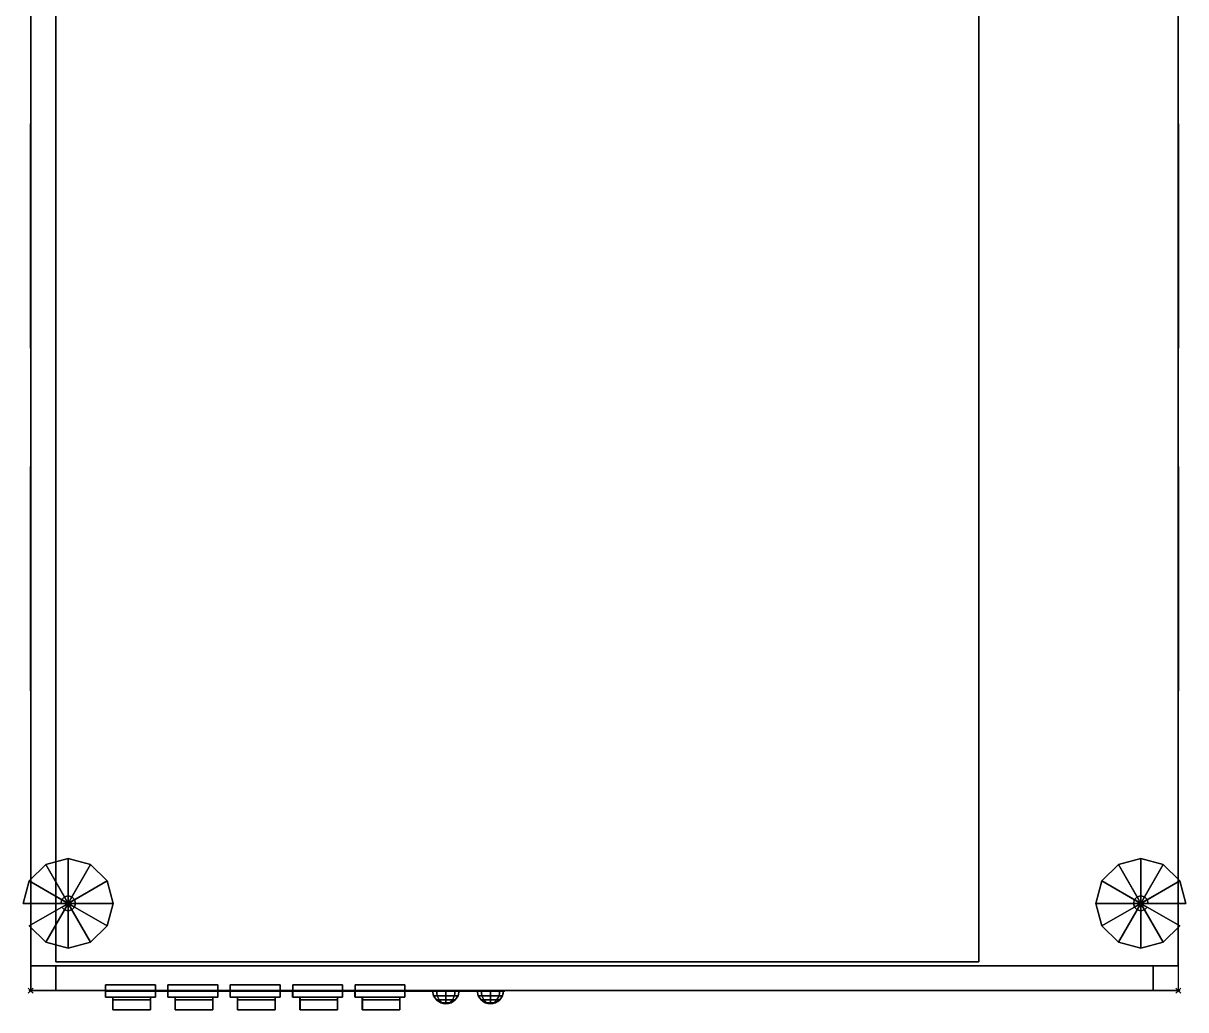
# Model space of a CAD drawing. Extents: x -9 to 501, y -818 to 1.
# Drawn here: x -3 to 463, y -817.7 to -422 of the extents above; entities that cross this region are included whole.
import ezdxf

# ---------------------------------------------------------------- set-up
doc = ezdxf.new("R2010")
doc.units = 0
doc.header["$PDMODE"] = 35
for name, color, linetype in [('PQ_200_2D', 1, 'Continuous'), ('PQ_200_3D', 1, 'Continuous'), ('PQ_204_2D', 7, 'Continuous'), ('PQ_204_3D', 7, 'Continuous'), ('PQ_GREEN_3D', 3, 'Continuous'), ('PQ_INS_3D', 3, 'Continuous'), ('PQ_WHITE_3D', 7, 'Continuous')]:
    doc.layers.add(name, color=color, linetype=linetype)

msp = doc.modelspace()

# ---------------------------------------------------------------- linework, layer by layer
at = {"layer": 'PQ_200_2D'}
for points in [[(0, -130), (460, -130), (460, -810), (0, -810)], [(30, -810), (50, -810), (50, -812.68), (30, -812.68)], [(54.94, -810), (74.94, -810), (74.94, -812.68), (54.94, -812.68)], [(79.94, -810), (99.94, -810), (99.94, -812.68), (79.94, -812.68)], [(104.94, -810), (124.94, -810), (124.94, -812.68), (104.94, -812.68)], [(129.94, -810), (149.94, -810), (149.94, -812.68), (129.94, -812.68)], [(32.95, -812.68), (47.95, -812.68), (47.95, -817.68), (32.95, -817.68)], [(57.89, -812.68), (72.89, -812.68), (72.89, -817.68), (57.89, -817.68)], [(82.89, -812.68), (97.89, -812.68), (97.89, -817.68), (82.89, -817.68)], [(107.89, -812.68), (122.89, -812.68), (122.89, -817.68), (107.89, -817.68)], [(132.89, -812.68), (147.89, -812.68), (147.89, -817.68), (132.89, -817.68)]]:
    msp.add_lwpolyline(points, close=True, dxfattribs=at)
for centre in [(166.42, -810), (184.25, -810)]:
    msp.add_arc(centre, 5.31, 180, 0, dxfattribs=at)
at = {"layer": 'PQ_200_3D'}
for points, invisible_edges in [([(0, -810, 785), (0, -130, 785), (0, -130, 1170), (0, -810, 1170)], 1), ([(460, -810, 785), (460, -130, 785), (460, -130, 1170), (460, -810, 1170)], 1), ([(0, -140, 770), (0, -140, 785), (0, -800, 785), (0, -800, 770)], 2), ([(460, -140, 770), (460, -140, 785), (460, -800, 785), (460, -800, 770)], 2)]:
    msp.add_3dface(points, dxfattribs=dict(at, invisible_edges=invisible_edges))
for points in [[(0, -130, 1170), (460, -130, 1170), (460, -810, 1170), (0, -810, 1170)], [(0, -140, 20), (0, -800, 20), (0, -800, 770), (0, -140, 770)], [(0, -140, 20), (460, -140, 20), (460, -800, 20), (0, -800, 20)], [(460, -140, 20), (460, -800, 20), (460, -800, 770), (460, -140, 770)], [(460, -800, 785), (460, -810, 785), (0, -810, 785), (0, -800, 785)], [(0, -800, 20), (460, -800, 20), (460, -800, 785), (0, -800, 785)], [(0, -810, 1170), (380, -810, 1170), (380, -810, 785), (0, -810, 785)], [(380, -810, 1170), (460, -810, 1170), (460, -810, 785), (380, -810, 785)]]:
    msp.add_3dface(points, dxfattribs=at)
at = {"layer": 'PQ_204_2D'}
msp.add_lwpolyline([(380, -141.5), (10, -141.5), (10, -798.5), (380, -798.5)], close=True, dxfattribs=at)
at = {"layer": 'PQ_204_3D', "extrusion": (-1, 0, 0)}
for p, q in [((-0.1, -462.3, 737.44), (-0.1, -552.3, 737.44)), ((-0.1, -462.3, 727.44), (-0.1, -552.3, 727.44)), ((-0.1, -462.3, 717.44), (-0.1, -552.3, 717.44)), ((-0.1, -462.3, 707.44), (-0.1, -552.3, 707.44)), ((-0.1, -462.3, 697.44), (-0.1, -552.3, 697.44)), ((-0.1, -462.3, 687.44), (-0.1, -552.3, 687.44)), ((-0.1, -462.3, 677.44), (-0.1, -552.3, 677.44)), ((-0.1, -462.3, 667.44), (-0.1, -552.3, 667.44)), ((-0.1, -462.3, 657.44), (-0.1, -552.3, 657.44)), ((-0.1, -462.3, 647.44), (-0.1, -552.3, 647.44)), ((-0.1, -462.3, 637.44), (-0.1, -552.3, 637.44)), ((-0.1, -462.3, 627.44), (-0.1, -552.3, 627.44)), ((-0.1, -462.3, 617.44), (-0.1, -552.3, 617.44)), ((-0.1, -462.3, 607.44), (-0.1, -552.3, 607.44)), ((-0.1, -462.3, 597.44), (-0.1, -552.3, 597.44)), ((-0.1, -462.3, 587.44), (-0.1, -552.3, 587.44)), ((-0.1, -462.3, 577.44), (-0.1, -552.3, 577.44)), ((-0.1, -462.3, 567.44), (-0.1, -552.3, 567.44)), ((-0.1, -462.3, 557.44), (-0.1, -552.3, 557.44)), ((460.1, -462.3, 737.44), (460.1, -552.3, 737.44)), ((460.1, -462.3, 727.44), (460.1, -552.3, 727.44)), ((460.1, -462.3, 717.44), (460.1, -552.3, 717.44)), ((460.1, -462.3, 707.44), (460.1, -552.3, 707.44)), ((460.1, -462.3, 697.44), (460.1, -552.3, 697.44)), ((460.1, -462.3, 687.44), (460.1, -552.3, 687.44)), ((460.1, -462.3, 677.44), (460.1, -552.3, 677.44)), ((460.1, -462.3, 667.44), (460.1, -552.3, 667.44)), ((460.1, -462.3, 657.44), (460.1, -552.3, 657.44)), ((460.1, -462.3, 647.44), (460.1, -552.3, 647.44)), ((460.1, -462.3, 637.44), (460.1, -552.3, 637.44)), ((460.1, -462.3, 627.44), (460.1, -552.3, 627.44)), ((460.1, -462.3, 617.44), (460.1, -552.3, 617.44)), ((460.1, -462.3, 607.44), (460.1, -552.3, 607.44)), ((460.1, -462.3, 597.44), (460.1, -552.3, 597.44)), ((460.1, -462.3, 587.44), (460.1, -552.3, 587.44)), ((460.1, -462.3, 577.44), (460.1, -552.3, 577.44)), ((460.1, -462.3, 567.44), (460.1, -552.3, 567.44)), ((460.1, -462.3, 557.44), (460.1, -552.3, 557.44)), ((-0.1, -599.75, 737.44), (-0.1, -689.75, 737.44)), ((-0.1, -599.75, 727.44), (-0.1, -689.75, 727.44)), ((-0.1, -599.75, 717.44), (-0.1, -689.75, 717.44)), ((-0.1, -599.75, 707.44), (-0.1, -689.75, 707.44)), ((-0.1, -599.75, 697.44), (-0.1, -689.75, 697.44)), ((-0.1, -599.75, 687.44), (-0.1, -689.75, 687.44)), ((-0.1, -599.75, 677.44), (-0.1, -689.75, 677.44)), ((-0.1, -599.75, 667.44), (-0.1, -689.75, 667.44)), ((-0.1, -599.75, 657.44), (-0.1, -689.75, 657.44)), ((-0.1, -599.75, 647.44), (-0.1, -689.75, 647.44)), ((-0.1, -599.75, 637.44), (-0.1, -689.75, 637.44)), ((-0.1, -599.75, 627.44), (-0.1, -689.75, 627.44)), ((-0.1, -599.75, 617.44), (-0.1, -689.75, 617.44)), ((-0.1, -599.75, 607.44), (-0.1, -689.75, 607.44)), ((-0.1, -599.75, 597.44), (-0.1, -689.75, 597.44)), ((-0.1, -599.75, 587.44), (-0.1, -689.75, 587.44)), ((-0.1, -599.75, 577.44), (-0.1, -689.75, 577.44)), ((-0.1, -599.75, 567.44), (-0.1, -689.75, 567.44)), ((-0.1, -599.75, 557.44), (-0.1, -689.75, 557.44)), ((460.1, -599.75, 737.44), (460.1, -689.75, 737.44)), ((460.1, -599.75, 727.44), (460.1, -689.75, 727.44)), ((460.1, -599.75, 717.44), (460.1, -689.75, 717.44)), ((460.1, -599.75, 707.44), (460.1, -689.75, 707.44)), ((460.1, -599.75, 697.44), (460.1, -689.75, 697.44)), ((460.1, -599.75, 687.44), (460.1, -689.75, 687.44)), ((460.1, -599.75, 677.44), (460.1, -689.75, 677.44)), ((460.1, -599.75, 667.44), (460.1, -689.75, 667.44)), ((460.1, -599.75, 657.44), (460.1, -689.75, 657.44)), ((460.1, -599.75, 647.44), (460.1, -689.75, 647.44)), ((460.1, -599.75, 637.44), (460.1, -689.75, 637.44)), ((460.1, -599.75, 627.44), (460.1, -689.75, 627.44)), ((460.1, -599.75, 617.44), (460.1, -689.75, 617.44)), ((460.1, -599.75, 607.44), (460.1, -689.75, 607.44)), ((460.1, -599.75, 597.44), (460.1, -689.75, 597.44)), ((460.1, -599.75, 587.44), (460.1, -689.75, 587.44)), ((460.1, -599.75, 577.44), (460.1, -689.75, 577.44)), ((460.1, -599.75, 567.44), (460.1, -689.75, 567.44)), ((460.1, -599.75, 557.44), (460.1, -689.75, 557.44))]:
    msp.add_line(p, q, dxfattribs=at)
for points, elevation in [([(462.3, 747.44), (552.3, 747.44), (552.3, 547.44), (462.3, 547.44)], 0.1), ([(462.3, 747.44), (552.3, 747.44), (552.3, 547.44), (462.3, 547.44)], -460.1), ([(599.75, 747.44), (689.75, 747.44), (689.75, 547.44), (599.75, 547.44)], 0.1), ([(599.75, 747.44), (689.75, 747.44), (689.75, 547.44), (599.75, 547.44)], -460.1)]:
    msp.add_lwpolyline(points, close=True, dxfattribs=dict(at, elevation=elevation))
at = {"layer": 'PQ_INS_3D'}
for p in [(0, -810), (460, -810)]:
    msp.add_point(p, dxfattribs=at)
at = {"layer": 'PQ_WHITE_3D'}
msp.add_3dface([(30, -810.2, 705), (190, -810.2, 705), (190, -810.2, 675), (30, -810.2, 675)], dxfattribs=at)

# ---------------------------------------------------------------- meshes
at = {"layer": 'PQ_200_3D'}
mesh = msp.add_polyface(dxfattribs=at)
corners = [(10, -798.5, 1170), (380, -798.5, 1170), (380, -141.5, 1170), (10, -141.5, 1170), (10, -798.5, 1180), (380, -798.5, 1180), (380, -141.5, 1180), (10, -141.5, 1180)]
mesh.append_faces([[corners[k] for k in face] for face in [(0, 3, 2, 1), (4, 5, 6, 7), (0, 1, 5, 4), (3, 7, 6, 2), (0, 4, 7, 3), (1, 2, 6, 5)]])
mesh = msp.add_polyface(dxfattribs=at)
corners = [(10, -810, 30), (450, -810, 30), (450, -800, 30), (10, -800, 30), (10, -810, 760), (450, -810, 760), (450, -800, 760), (10, -800, 760)]
mesh.append_faces([[corners[k] for k in face] for face in [(0, 3, 2, 1), (4, 5, 6, 7), (0, 1, 5, 4), (3, 7, 6, 2), (0, 4, 7, 3), (1, 2, 6, 5)]])
at = {"layer": 'PQ_204_3D'}
mesh = msp.add_polymesh((12, 6), dxfattribs=dict(at, m_close=True))
for k, corner in enumerate([(15, -775, 20), (12, -775, 20), (12, -775, 12), (-3, -775, 5), (-3, -775), (15, -775), (15, -775, 20), (12.4, -773.5, 20), (12.4, -773.5, 12), (-0.59, -766, 5), (-0.59, -766), (15, -775), (15, -775, 20), (13.5, -772.4, 20), (13.5, -772.4, 12), (6, -759.41, 5), (6, -759.41), (15, -775), (15, -775, 20), (15, -772, 20), (15, -772, 12), (15, -757, 5), (15, -757), (15, -775), (15, -775, 20), (16.5, -772.4, 20), (16.5, -772.4, 12), (24, -759.41, 5), (24, -759.41), (15, -775), (15, -775, 20), (17.6, -773.5, 20), (17.6, -773.5, 12), (30.59, -766, 5), (30.59, -766), (15, -775), (15, -775, 20), (18, -775, 20), (18, -775, 12), (33, -775, 5), (33, -775), (15, -775), (15, -775, 20), (17.6, -776.5, 20), (17.6, -776.5, 12), (30.59, -784, 5), (30.59, -784), (15, -775), (15, -775, 20), (16.5, -777.6, 20), (16.5, -777.6, 12), (24, -790.59, 5), (24, -790.59), (15, -775), (15, -775, 20), (15, -778, 20), (15, -778, 12), (15, -793, 5), (15, -793), (15, -775), (15, -775, 20), (13.5, -777.6, 20), (13.5, -777.6, 12), (6, -790.59, 5), (6, -790.59), (15, -775), (15, -775, 20), (12.4, -776.5, 20), (12.4, -776.5, 12), (-0.59, -784, 5), (-0.59, -784), (15, -775)]):
    mesh.set_mesh_vertex(divmod(k, 6), corner)
mesh = msp.add_polymesh((12, 6), dxfattribs=dict(at, m_close=True))
for k, corner in enumerate([(445, -775), (463, -775), (463, -775, 5), (448, -775, 12), (448, -775, 20), (445, -775, 20), (445, -775), (460.59, -766), (460.59, -766, 5), (447.6, -773.5, 12), (447.6, -773.5, 20), (445, -775, 20), (445, -775), (454, -759.41), (454, -759.41, 5), (446.5, -772.4, 12), (446.5, -772.4, 20), (445, -775, 20), (445, -775), (445, -757), (445, -757, 5), (445, -772, 12), (445, -772, 20), (445, -775, 20), (445, -775), (436, -759.41), (436, -759.41, 5), (443.5, -772.4, 12), (443.5, -772.4, 20), (445, -775, 20), (445, -775), (429.41, -766), (429.41, -766, 5), (442.4, -773.5, 12), (442.4, -773.5, 20), (445, -775, 20), (445, -775), (427, -775), (427, -775, 5), (442, -775, 12), (442, -775, 20), (445, -775, 20), (445, -775), (429.41, -784), (429.41, -784, 5), (442.4, -776.5, 12), (442.4, -776.5, 20), (445, -775, 20), (445, -775), (436, -790.59), (436, -790.59, 5), (443.5, -777.6, 12), (443.5, -777.6, 20), (445, -775, 20), (445, -775), (445, -793), (445, -793, 5), (445, -778, 12), (445, -778, 20), (445, -775, 20), (445, -775), (454, -790.59), (454, -790.59, 5), (446.5, -777.6, 12), (446.5, -777.6, 20), (445, -775, 20), (445, -775), (460.59, -784), (460.59, -784, 5), (447.6, -776.5, 12), (447.6, -776.5, 20), (445, -775, 20)]):
    mesh.set_mesh_vertex(divmod(k, 6), corner)
mesh = msp.add_polymesh((6, 3), dxfattribs=at)
for k, corner in enumerate([(50, -812.68, 710), (50, -807.68, 710), (50, -807.68, 710), (30, -812.68, 710), (30, -807.68, 710), (30, -807.68, 710), (30, -812.68, 740), (30, -807.68, 740), (30, -807.68, 710), (50, -812.68, 740), (50, -807.68, 740), (50, -807.68, 710), (50, -812.68, 740), (50, -812.68, 740), (50, -812.68, 710), (30, -812.68, 740), (30, -812.68, 740), (30, -812.68, 710)]):
    mesh.set_mesh_vertex(divmod(k, 3), corner)
mesh = msp.add_polymesh((6, 3), dxfattribs=at)
for k, corner in enumerate([(75, -812.68, 710), (75, -807.68, 710), (75, -807.68, 710), (55, -812.68, 710), (55, -807.68, 710), (55, -807.68, 710), (55, -812.68, 740), (55, -807.68, 740), (55, -807.68, 710), (75, -812.68, 740), (75, -807.68, 740), (75, -807.68, 710), (75, -812.68, 740), (75, -812.68, 740), (75, -812.68, 710), (55, -812.68, 740), (55, -812.68, 740), (55, -812.68, 710)]):
    mesh.set_mesh_vertex(divmod(k, 3), corner)
mesh = msp.add_polymesh((6, 3), dxfattribs=at)
for k, corner in enumerate([(100, -812.68, 710), (100, -807.68, 710), (100, -807.68, 710), (80, -812.68, 710), (80, -807.68, 710), (80, -807.68, 710), (80, -812.68, 740), (80, -807.68, 740), (80, -807.68, 710), (100, -812.68, 740), (100, -807.68, 740), (100, -807.68, 710), (100, -812.68, 740), (100, -812.68, 740), (100, -812.68, 710), (80, -812.68, 740), (80, -812.68, 740), (80, -812.68, 710)]):
    mesh.set_mesh_vertex(divmod(k, 3), corner)
mesh = msp.add_polymesh((6, 3), dxfattribs=at)
for k, corner in enumerate([(125, -812.68, 710), (125, -807.68, 710), (125, -807.68, 710), (105, -812.68, 710), (105, -807.68, 710), (105, -807.68, 710), (105, -812.68, 740), (105, -807.68, 740), (105, -807.68, 710), (125, -812.68, 740), (125, -807.68, 740), (125, -807.68, 710), (125, -812.68, 740), (125, -812.68, 740), (125, -812.68, 710), (105, -812.68, 740), (105, -812.68, 740), (105, -812.68, 710)]):
    mesh.set_mesh_vertex(divmod(k, 3), corner)
mesh = msp.add_polymesh((6, 3), dxfattribs=at)
for k, corner in enumerate([(150, -812.68, 710), (150, -807.68, 710), (150, -807.68, 710), (130, -812.68, 710), (130, -807.68, 710), (130, -807.68, 710), (130, -812.68, 740), (130, -807.68, 740), (130, -807.68, 710), (150, -812.68, 740), (150, -807.68, 740), (150, -807.68, 710), (150, -812.68, 740), (150, -812.68, 740), (150, -812.68, 710), (130, -812.68, 740), (130, -812.68, 740), (130, -812.68, 710)]):
    mesh.set_mesh_vertex(divmod(k, 3), corner)
mesh = msp.add_polymesh((6, 3), dxfattribs=at)
for k, corner in enumerate([(47.95, -813.73, 712.95), (47.95, -812.68, 712.95), (47.95, -812.68, 712.95), (32.95, -813.73, 712.95), (32.95, -812.68, 712.95), (32.95, -812.68, 712.95), (32.95, -817.68, 737.95), (32.95, -812.68, 737.95), (32.95, -812.68, 712.95), (47.95, -817.68, 737.95), (47.95, -812.68, 737.95), (47.95, -812.68, 712.95), (47.95, -817.68, 737.95), (47.95, -817.68, 737.95), (47.95, -813.73, 712.95), (32.95, -817.68, 737.95), (32.95, -817.68, 737.95), (32.95, -813.73, 712.95)]):
    mesh.set_mesh_vertex(divmod(k, 3), corner)
mesh = msp.add_polymesh((6, 3), dxfattribs=at)
for k, corner in enumerate([(72.95, -813.73, 712.95), (72.95, -812.68, 712.95), (72.95, -812.68, 712.95), (57.95, -813.73, 712.95), (57.95, -812.68, 712.95), (57.95, -812.68, 712.95), (57.95, -817.68, 737.95), (57.95, -812.68, 737.95), (57.95, -812.68, 712.95), (72.95, -817.68, 737.95), (72.95, -812.68, 737.95), (72.95, -812.68, 712.95), (72.95, -817.68, 737.95), (72.95, -817.68, 737.95), (72.95, -813.73, 712.95), (57.95, -817.68, 737.95), (57.95, -817.68, 737.95), (57.95, -813.73, 712.95)]):
    mesh.set_mesh_vertex(divmod(k, 3), corner)
mesh = msp.add_polymesh((6, 3), dxfattribs=at)
for k, corner in enumerate([(97.95, -813.73, 712.95), (97.95, -812.68, 712.95), (97.95, -812.68, 712.95), (82.95, -813.73, 712.95), (82.95, -812.68, 712.95), (82.95, -812.68, 712.95), (82.95, -817.68, 737.95), (82.95, -812.68, 737.95), (82.95, -812.68, 712.95), (97.95, -817.68, 737.95), (97.95, -812.68, 737.95), (97.95, -812.68, 712.95), (97.95, -817.68, 737.95), (97.95, -817.68, 737.95), (97.95, -813.73, 712.95), (82.95, -817.68, 737.95), (82.95, -817.68, 737.95), (82.95, -813.73, 712.95)]):
    mesh.set_mesh_vertex(divmod(k, 3), corner)
mesh = msp.add_polymesh((6, 3), dxfattribs=at)
for k, corner in enumerate([(122.95, -813.73, 712.95), (122.95, -812.68, 712.95), (122.95, -812.68, 712.95), (107.95, -813.73, 712.95), (107.95, -812.68, 712.95), (107.95, -812.68, 712.95), (107.95, -817.68, 737.95), (107.95, -812.68, 737.95), (107.95, -812.68, 712.95), (122.95, -817.68, 737.95), (122.95, -812.68, 737.95), (122.95, -812.68, 712.95), (122.95, -817.68, 737.95), (122.95, -817.68, 737.95), (122.95, -813.73, 712.95), (107.95, -817.68, 737.95), (107.95, -817.68, 737.95), (107.95, -813.73, 712.95)]):
    mesh.set_mesh_vertex(divmod(k, 3), corner)
mesh = msp.add_polymesh((6, 3), dxfattribs=at)
for k, corner in enumerate([(147.95, -813.73, 712.95), (147.95, -812.68, 712.95), (147.95, -812.68, 712.95), (132.95, -813.73, 712.95), (132.95, -812.68, 712.95), (132.95, -812.68, 712.95), (132.95, -817.68, 737.95), (132.95, -812.68, 737.95), (132.95, -812.68, 712.95), (147.95, -817.68, 737.95), (147.95, -812.68, 737.95), (147.95, -812.68, 712.95), (147.95, -817.68, 737.95), (147.95, -817.68, 737.95), (147.95, -813.73, 712.95), (132.95, -817.68, 737.95), (132.95, -817.68, 737.95), (132.95, -813.73, 712.95)]):
    mesh.set_mesh_vertex(divmod(k, 3), corner)
at = {"layer": 'PQ_GREEN_3D'}
mesh = msp.add_polymesh((8, 5), dxfattribs=dict(at, m_close=True))
for k, corner in enumerate([(166.42, -815.31, 726.01), (166.42, -814.9, 723.98), (166.42, -813.75, 722.26), (166.42, -812.03, 721.11), (166.42, -810, 720.7), (166.42, -815.31, 726.01), (167.86, -814.9, 724.58), (169.07, -813.75, 723.36), (169.89, -812.03, 722.54), (170.17, -810, 722.26), (166.42, -815.31, 726.01), (168.45, -814.9, 726.01), (170.17, -813.75, 726.01), (171.32, -812.03, 726.01), (171.73, -810, 726.01), (166.42, -815.31, 726.01), (167.86, -814.9, 727.45), (169.07, -813.75, 728.67), (169.89, -812.03, 729.48), (170.17, -810, 729.77), (166.42, -815.31, 726.01), (166.42, -814.9, 728.04), (166.42, -813.75, 729.77), (166.42, -812.03, 730.92), (166.42, -810, 731.32), (166.42, -815.31, 726.01), (164.98, -814.9, 727.45), (163.76, -813.75, 728.67), (162.95, -812.03, 729.48), (162.66, -810, 729.77), (166.42, -815.31, 726.01), (164.39, -814.9, 726.01), (162.66, -813.75, 726.01), (161.51, -812.03, 726.01), (161.11, -810, 726.01), (166.42, -815.31, 726.01), (164.98, -814.9, 724.58), (163.76, -813.75, 723.36), (162.95, -812.03, 722.54), (162.66, -810, 722.26)]):
    mesh.set_mesh_vertex(divmod(k, 5), corner)
mesh = msp.add_polymesh((8, 5), dxfattribs=dict(at, m_close=True))
for k, corner in enumerate([(184.25, -815.31, 726.01), (184.25, -814.9, 723.98), (184.25, -813.75, 722.26), (184.25, -812.03, 721.11), (184.25, -810, 720.7), (184.25, -815.31, 726.01), (185.69, -814.9, 724.58), (186.9, -813.75, 723.36), (187.72, -812.03, 722.54), (188, -810, 722.26), (184.25, -815.31, 726.01), (186.28, -814.9, 726.01), (188, -813.75, 726.01), (189.15, -812.03, 726.01), (189.56, -810, 726.01), (184.25, -815.31, 726.01), (185.69, -814.9, 727.45), (186.9, -813.75, 728.67), (187.72, -812.03, 729.48), (188, -810, 729.77), (184.25, -815.31, 726.01), (184.25, -814.9, 728.04), (184.25, -813.75, 729.77), (184.25, -812.03, 730.92), (184.25, -810, 731.32), (184.25, -815.31, 726.01), (182.81, -814.9, 727.45), (181.59, -813.75, 728.67), (180.78, -812.03, 729.48), (180.5, -810, 729.77), (184.25, -815.31, 726.01), (182.22, -814.9, 726.01), (180.5, -813.75, 726.01), (179.34, -812.03, 726.01), (178.94, -810, 726.01), (184.25, -815.31, 726.01), (182.81, -814.9, 724.58), (181.59, -813.75, 723.36), (180.78, -812.03, 722.54), (180.5, -810, 722.26)]):
    mesh.set_mesh_vertex(divmod(k, 5), corner)

doc.saveas('drawing.dxf')
